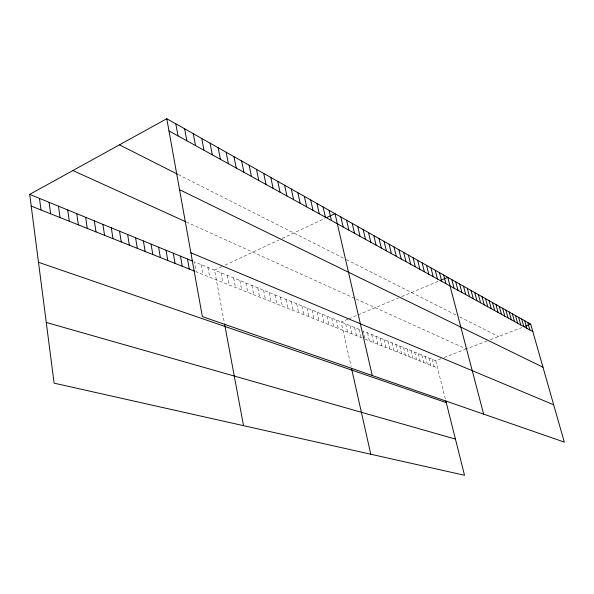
<?xml version="1.0" encoding="UTF-8"?>
<svg xmlns="http://www.w3.org/2000/svg" width="594" height="594" viewBox="0 0 594 594"><rect width="100%" height="100%" fill="white"/><g stroke="black" fill="none" stroke-linecap="round" stroke-linejoin="round"><path stroke-width="0.45" stroke-dasharray="2.97 2.23" d="M222.067 266.565L214.516 270.099L224.391 323.054M225.111 265.139L278.861 239.976M282.157 238.432L324.985 218.377M347.884 319.164L341.149 321.985L351.143 366.587M348.737 318.807L357.224 315.251M358.078 314.894L398.477 297.973M401.722 296.614L437.993 281.422M364.961 338.268L363.298 331.066L435.736 360.744L441.78 358.42M444.052 357.543L465.481 349.279M487.139 340.934L466.253 348.982L355.264 298.634M490.384 339.679L521.784 327.576M362.295 338.016L196.22 271.837L194.424 261.872L361.145 330.182M365.169 339.167L437.563 368.02M186.249 221.963L354.469 298.277M178.304 174.599L344.884 258.843M346.384 259.6L456.92 315.496M459.801 316.951L498.529 336.538M435.736 360.744L445.381 399.131M432.328 359.348L434.155 366.661M428.875 357.937L430.709 365.28M425.386 356.504L427.22 363.892M421.851 355.056L423.685 362.488M418.273 353.593L420.114 361.063M414.657 352.108L416.498 359.622M410.989 350.608L412.837 358.16M407.284 349.086L409.132 356.682M403.534 347.549L405.383 355.19M399.732 345.99L401.581 353.675M395.886 344.416L397.742 352.145M391.988 342.82L393.844 350.594M388.045 341.201L389.902 349.02M384.051 339.568L385.914 347.431M380.012 337.912L381.868 345.819M375.913 336.234L377.777 344.186M371.762 334.533L373.626 342.538M367.56 332.811L369.423 340.859M358.984 329.299L360.855 337.444M354.618 327.509L356.482 335.707M350.185 325.69L352.056 333.939M345.701 323.849L347.564 332.15M336.479 320.077L338.35 328.475M331.742 318.132L333.613 326.589M326.938 316.164L328.809 324.673M322.067 314.174L323.938 322.735M317.129 312.147L319 320.767M312.125 310.098L313.988 318.77M307.039 308.011L308.91 316.743M301.886 305.903L303.757 314.686M296.658 303.757L298.522 312.607M291.35 301.581L293.213 310.491M285.966 299.376L287.83 308.345M280.502 297.134L282.358 306.162M274.948 294.862L276.811 303.95M269.32 292.56L271.176 301.707M263.602 290.214L265.451 299.428M257.796 287.838L259.645 297.111M251.901 285.417L253.749 294.758M245.916 282.967L247.757 292.374M239.828 280.472L241.669 289.946M233.65 277.94L235.484 287.481M227.376 275.371L229.202 284.979M220.998 272.757L222.824 282.432M207.93 267.404L209.741 277.22M201.232 264.657L203.037 274.554"/><path stroke-width="0.89" d="M445.827 400.883L464.523 475.274L54.113 383.16L29.7 194.372L166.788 118.726L530.709 324.138L564.3 442.092L202.361 316.609L166.788 118.726M326.648 217.597L335.016 213.677L372.252 375.505M440.429 280.398L447.779 277.324L483.627 414.122M524.205 326.641L530.709 324.138M46.258 322.453L455.427 439.085M38.484 262.288L446.265 402.628M31.215 206.073L194.684 271.22M29.7 194.372L192.887 261.241M190.889 252.784L553.675 404.781M72.891 170.537L185.425 221.584M179.551 189.709L542.983 367.226M119.453 144.839L177.48 174.183M168.986 130.932L532.84 331.615M527.739 322.46L529.878 329.974M524.732 320.76L526.871 328.319M521.688 319.037L523.834 326.648M518.607 317.3L520.76 324.948M515.481 315.54L517.641 323.225M512.325 313.751L514.486 321.488M509.125 311.947L511.293 319.728M505.88 310.12L508.056 317.939M502.598 308.264L504.781 316.134M499.272 306.385L501.455 314.3M495.901 304.484L498.099 312.451M492.493 302.561L494.691 310.573M489.033 300.609L491.238 308.665M485.528 298.634L487.741 306.734M481.979 296.629L484.199 304.781M478.385 294.602L480.605 302.799M474.74 292.545L476.967 300.794M471.042 290.459L473.277 298.76M467.3 288.342L469.535 296.696M463.506 286.197L465.741 294.609M459.652 284.029L461.894 292.486M455.746 281.823L457.996 290.332M451.789 279.588L454.046 288.157M443.651 274.992L445.916 283.672M439.471 272.631L441.736 281.363M435.224 270.24L437.496 279.024M430.917 267.805L433.197 276.656M426.544 265.34L428.823 274.242M422.111 262.838L424.391 271.8M417.604 260.291L419.891 269.32M413.03 257.714L415.325 266.795M408.39 255.093L410.684 264.241M403.675 252.428L405.977 261.642M398.886 249.725L401.188 259.006M394.022 246.985L396.332 256.326M389.085 244.193L391.394 253.601M384.066 241.357L386.375 250.831M378.965 238.484L381.281 248.025M373.782 235.558L376.099 245.166M368.518 232.588L370.834 242.263M363.164 229.566L365.481 239.308M357.722 226.492L360.046 236.308M352.19 223.366L354.514 233.256M346.562 220.196L348.886 230.16M340.837 216.966L343.169 227.005M329.098 210.335L331.422 220.523M323.069 206.935L325.401 217.204M316.944 203.475L319.268 213.818M351.544 368.377L370.775 454.239M310.699 199.955L313.023 210.38M304.351 196.369L306.675 206.875M297.884 192.716L300.208 203.311M291.298 189.003L293.622 199.673M284.593 185.217L286.909 195.975M277.762 181.363L280.078 192.204M270.805 177.435L273.114 188.365M263.714 173.433L266.015 184.452M256.482 169.349L258.784 180.465M249.116 165.191L251.411 176.396M241.609 160.952L243.896 172.253M233.947 156.63L236.234 168.028M226.136 152.22L228.415 163.714M218.169 147.728L220.433 159.311M210.046 143.139L212.296 154.826M201.745 138.454L203.994 150.245M193.28 133.672L195.515 145.567M224.554 323.916L243.525 425.675M184.63 128.794L186.858 140.793M175.802 123.812L178.014 135.915M187.504 259.036L189.293 269.075M180.465 256.148L182.247 266.268M173.3 253.215L175.074 263.409M166.016 250.23L167.783 260.499M158.605 247.193L160.365 257.544M151.069 244.104L152.814 254.536M143.399 240.964L145.129 251.47M135.588 237.763L137.311 248.359M127.636 234.504L129.344 245.181M119.543 231.185L121.235 241.951M111.301 227.806L112.979 238.662M102.903 224.369L104.566 235.306M94.349 220.864L95.998 231.898M85.64 217.293L87.273 228.415M76.76 213.654L78.371 224.866M67.709 209.949L69.305 221.258M58.479 206.17L60.061 217.567M49.079 202.316L50.631 213.818M39.486 198.381L41.023 209.979"/></g></svg>
